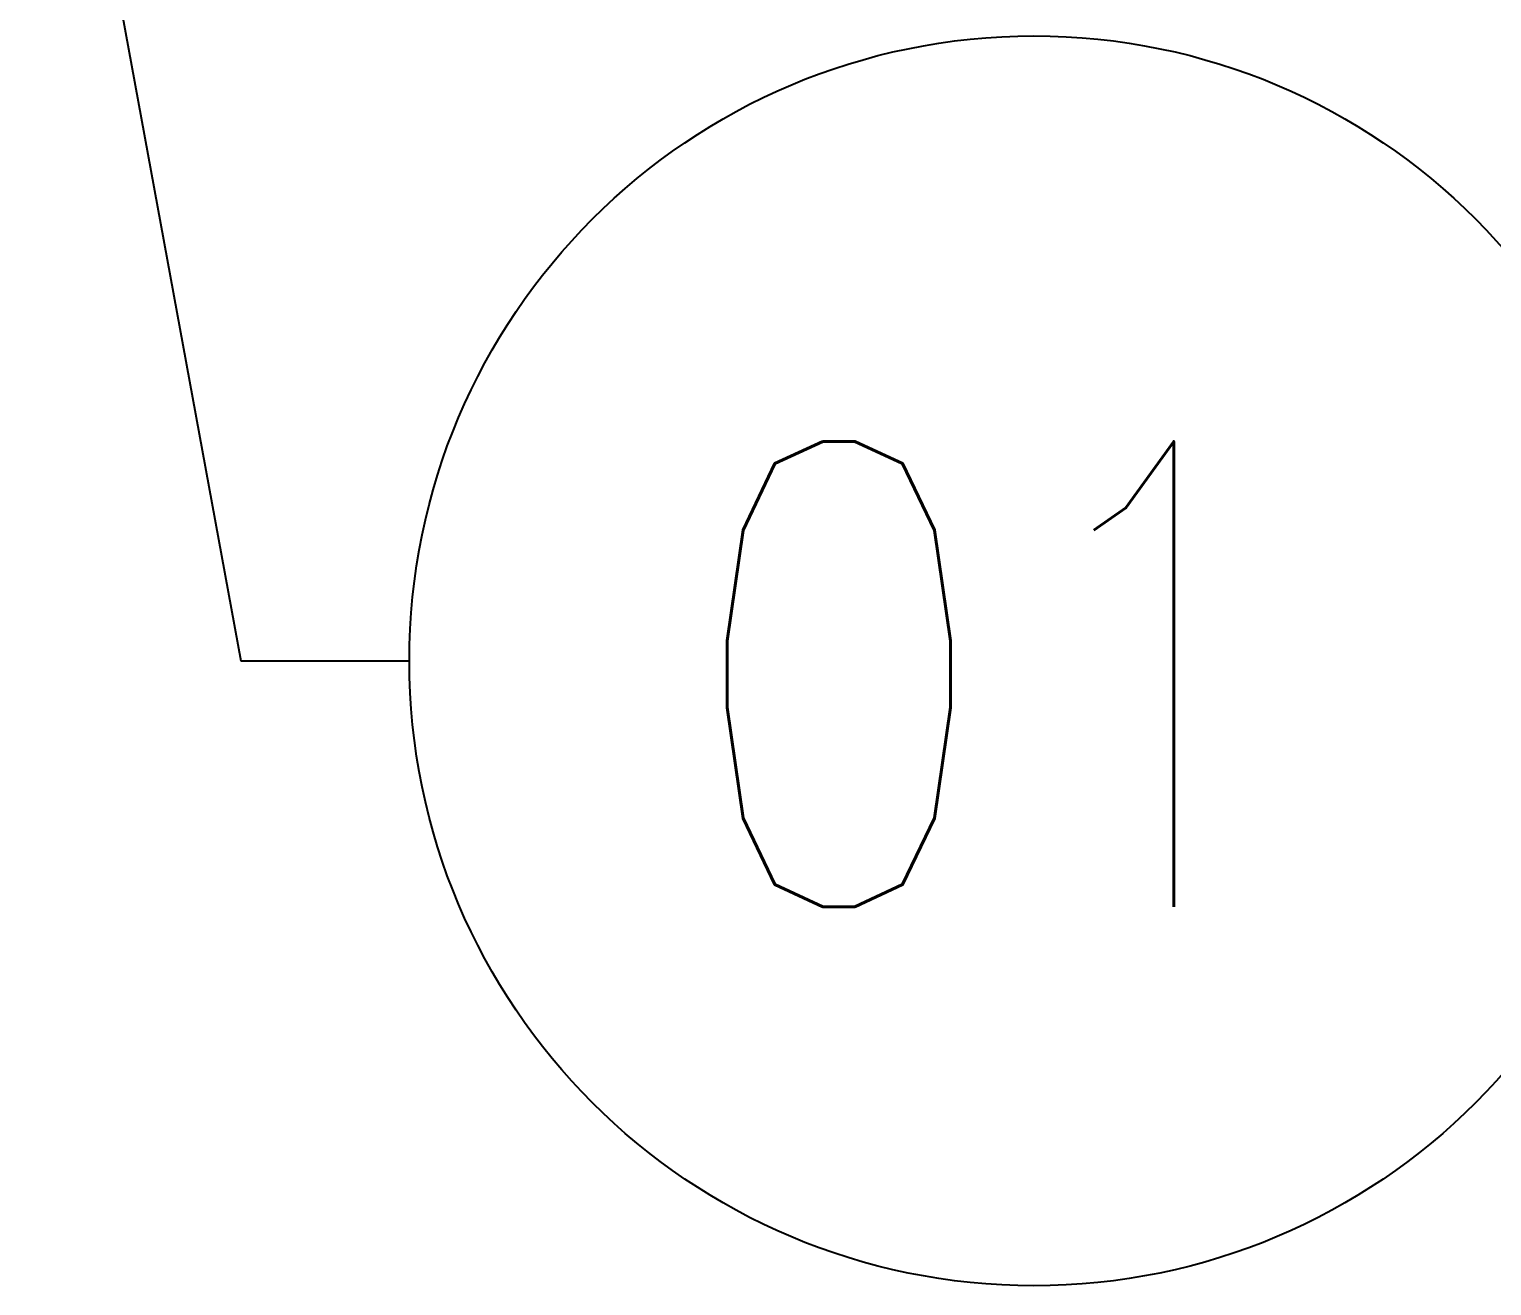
# Model space of a CAD drawing. Header units: millimetres. Extents: x -312439 to 477422, y -331570 to 212570.
# Drawn here: x 354128.8 to 354521.8, y 138332.1 to 138669.6 of the extents above; entities that cross this region are included whole.
import ezdxf

# ---------------------------------------------------------------- set-up
doc = ezdxf.new("R2010")
doc.units = ezdxf.units.MM
doc.layers.add('ARCONDTEXTO', color=4, linetype='Continuous')
doc.layers.add('TEXTO FORMATO', color=4, linetype='Continuous')
doc.styles.add('ROMAND', font='ROMAND.SHX')
doc.styles.add('ROMANS', font='romans.shx', dxfattribs={"height": 187.5})
doc.dimstyles.new('1-50 (MILIMETRO)', dxfattribs={"dimscale": 0, "dimtxt": 125, "dimasz": 125, "dimexe": 100, "dimexo": 100, "dimgap": 50, "dimtad": 0, "dimdec": 0, "dimzin": 0, "dimdsep": 46, "dimtxsty": 'ROMAND', "dimcen": -390, "dimclrd": 1, "dimclre": 1, "dimclrt": 3, "dimadec": 0, "dimazin": 0, "dimtfac": 1, "dimtdec": 0, "dimtix": 1, "dimtmove": 2, "dimatfit": 2, "dimfxl": 1, "dimtvp": 1, "dimtolj": 1, "dimtzin": 0, "dimarcsym": 0})

msp = doc.modelspace()

# ---------------------------------------------------------------- linework, layer by layer
at = {"layer": 'TEXTO FORMATO', "color": 1}
msp.add_circle((354398.808, 138499.928), 167.835, dxfattribs=at)

# ---------------------------------------------------------------- texts
at = {"layer": 'ARCONDTEXTO', "color": 3, "linetype": 'Continuous', "lineweight": -3, "style": 'ROMANS', "width": 0.8}
msp.add_text('01', height=125, dxfattribs=at).set_placement((354303.49, 138433.863))

# ---------------------------------------------------------------- leaders
at = {"layer": 'TEXTO FORMATO'}
msp.add_leader([(354128.808, 138809.507), (354185.64, 138499.928), (354230.973, 138499.928)], dimstyle='1-50 (MILIMETRO)', override={"dimscale": 1}, dxfattribs=at)

doc.saveas('drawing.dxf')
